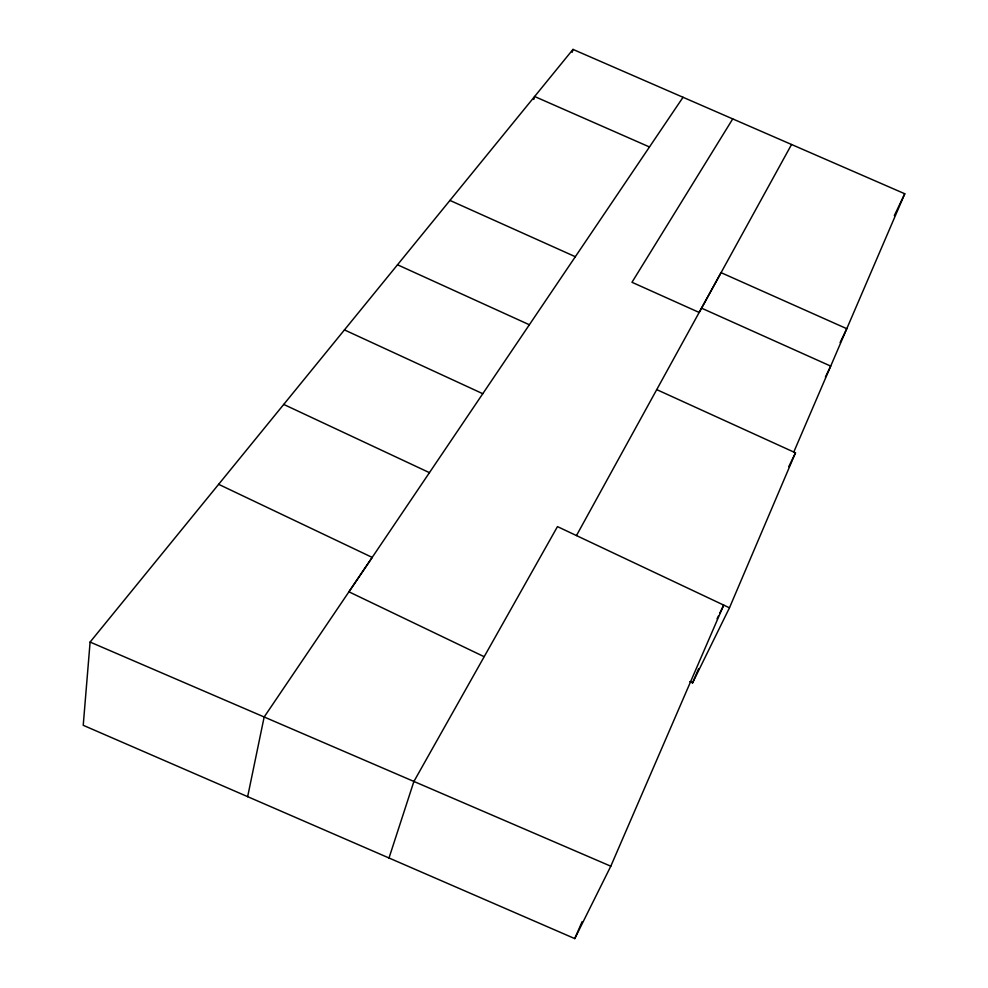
<?xml version="1.0" encoding="UTF-8"?>
<svg xmlns="http://www.w3.org/2000/svg" width="988" height="988" viewBox="0 0 988 988"><rect width="100%" height="100%" fill="white"/><g stroke="black" fill="none" stroke-linecap="round" stroke-linejoin="round"><path stroke-width="1.48" d="M793.772 452.047L904.773 193.759L572.991 49.4L90.106 642.064L83.227 725.303L574.757 938.6L610.794 866.204L723.71 605.113L719.709 613.326M247.642 796.711L264.142 717.041L372.217 557.417L218.632 484.318M533.804 99.442L534.607 96.503L649.474 146.977M572.151 52.327L572.991 49.4M388.988 858.066L413.873 781.52L557.467 526.604L729.465 607.818L692.551 682.918L689.785 681.596M729.465 607.818L795.488 452.825L656.736 389.618M692.551 682.918L698.602 668.802M574.757 938.6L582.117 921.668M894.325 215.631L904.773 193.759M840.109 342.577L846.778 328.695L721.055 272.651L576.461 535.57M825.412 377.083L830.698 366.103L701.529 308.145M788.757 466.682L795.488 452.825M717.053 618.797L718.387 616.055M791.549 144.495L699.171 312.455L631.974 282.284L732.738 118.906M683.041 97.281L348.937 591.812L483.91 656.588M90.106 642.064L610.794 866.204M449.948 200.416L575.337 256.719M397.509 264.772L529.37 324.768M344.442 329.906L482.811 393.718M283.729 404.425L429.471 472.672"/></g></svg>
